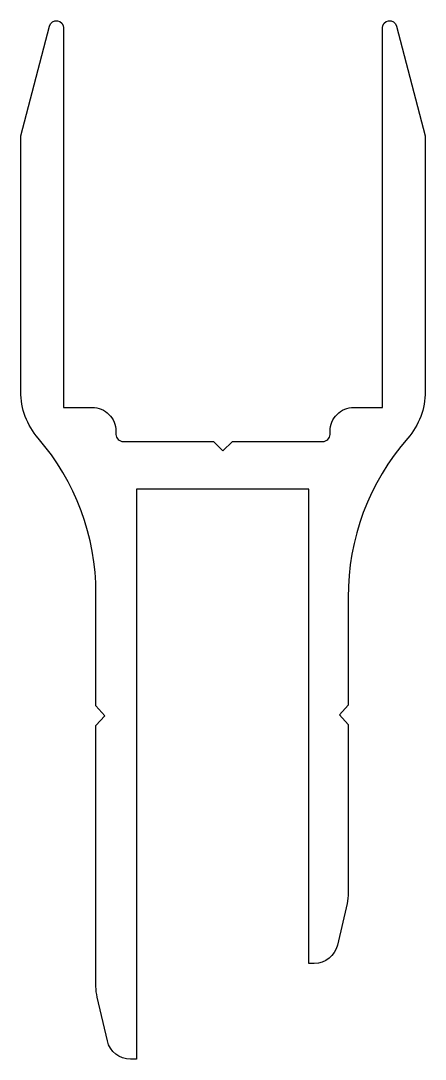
# Model space of a CAD drawing. Extents: x -24.7 to -7.7, y 243.2 to 286.9.
import ezdxf

# ---------------------------------------------------------------- set-up
doc = ezdxf.new("R2010")
doc.units = 0
doc.layers.get('0').update_dxf_attribs({"linetype": 'CONTINUOUS'})

msp = doc.modelspace()

# ---------------------------------------------------------------- linework, layer by layer
at = {"color": 7, "linetype": 'CONTINUOUS', "ltscale": 2}
msp.add_line((-21.494, 257.283), (-21.494, 257.283), dxfattribs=at)
msp.add_lwpolyline([(-21.656, 270.665, -0.414214), (-20.656, 269.665), (-20.656, 269.531, 0.414214), (-20.356, 269.231), (-16.556, 269.231), (-16.156, 268.831), (-15.756, 269.231), (-11.956, 269.231, 0.414214), (-11.656, 269.531), (-11.656, 269.665, -0.414214), (-10.656, 270.665), (-9.456, 270.665), (-9.456, 286.63, -0.879367), (-8.865, 286.706), (-7.656, 282.092), (-7.656, 271.331, -0.180011), (-8.385, 269.37, 0.184969), (-10.889, 262.668), (-10.889, 258.144), (-10.889, 258.144), (-11.257, 257.731), (-10.889, 257.318), (-10.889, 250.24, -0.057076), (-10.941, 249.788), (-11.345, 248.046, -0.34889), (-12.319, 247.272), (-12.547, 247.272), (-12.547, 267.231), (-19.794, 267.231), (-19.794, 243.243), (-20.043, 243.243, -0.34889), (-21.017, 244.017), (-21.442, 245.85, -0.057076), (-21.494, 246.302), (-21.494, 257.283), (-21.125, 257.696), (-21.494, 258.109), (-21.494, 262.833, 0.180011), (-23.926, 269.37, -0.180011), (-24.656, 271.331), (-24.656, 282.092), (-23.446, 286.706, -0.879367), (-22.856, 286.63), (-22.856, 270.665)], format="xyb", close=True, dxfattribs=at)

doc.saveas('drawing.dxf')
